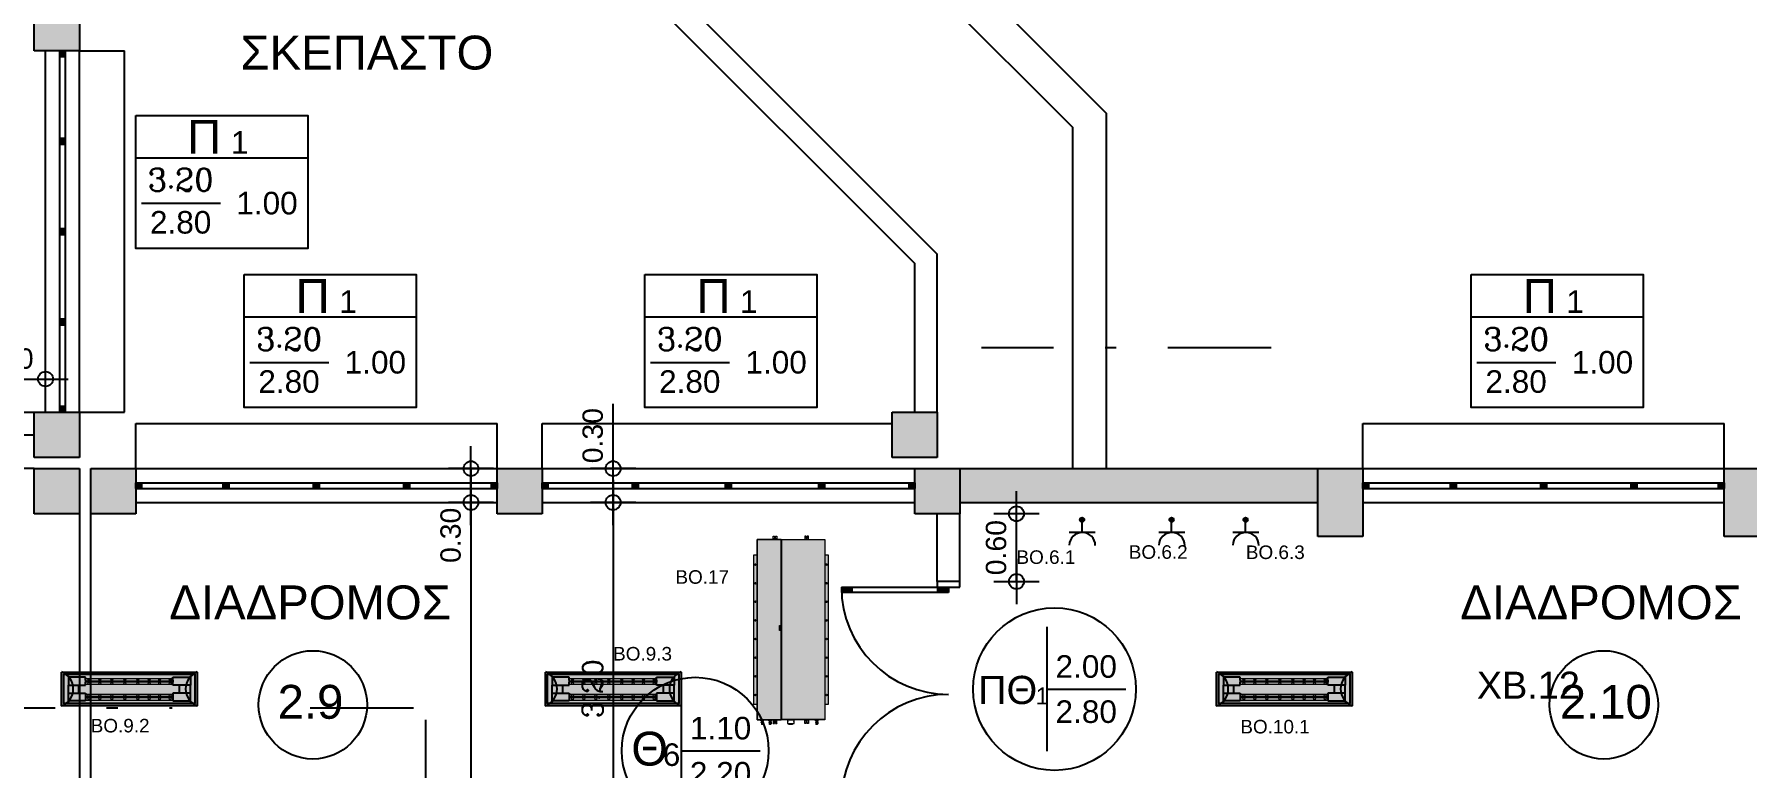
# Model space of a CAD drawing. Header units: metres. Extents: x 0 to 132, y -109 to 310.
# Drawn here: x 32.82 to 47.99, y 182.62 to 189.12 of the extents above; entities that cross this region are included whole.
import ezdxf
from ezdxf.enums import TextEntityAlignment as Align

# ---------------------------------------------------------------- set-up
doc = ezdxf.new("R2010")
doc.units = ezdxf.units.M
doc.header["$LTSCALE"] = 0.036
doc.linetypes.add('DASHDOTX2', pattern=[50.8, 25.4, -12.7, 0, -12.7])
doc.layers.get('0').update_dxf_attribs({"color": 252})
doc.layers.get('Defpoints').update_dxf_attribs({"color": 252})
for name, color, linetype in [('arxitektonika', 254, 'Continuous'), ('DIMBLK', 252, 'Continuous'), ('electext', 20, 'Continuous'), ('HLEK-SYMBOL', 3, 'Continuous'), ('HLEK_FL001_SYMBOLS', 230, 'Continuous'), ('mihanologika text', 20, 'Continuous'), ('Parathira', 252, 'Continuous')]:
    doc.layers.add(name, color=color, linetype=linetype)
doc.layers.add('axel', color=170, linetype='Continuous', lineweight=0)
doc.styles.add('COMU-N', font='arial.ttf')
doc.styles.get("Standard").update_dxf_attribs({"font": 'arial.ttf'})
doc.dimstyles.new('CADWDOT', dxfattribs={"dimscale": 0.1, "dimtxt": 1.8, "dimasz": 0.08, "dimexe": 2, "dimexo": 0, "dimgap": 0.09, "dimtad": 0, "dimrnd": 0.001, "dimzin": 0, "dimdsep": 46, "dimtxsty": 'Standard', "dimblk1": 'ARTDIM', "dimblk2": 'ARTDIM', "dimsah": 1, "dimcen": 0.09, "dimdle": 0.05, "dimse1": 1, "dimse2": 1, "dimadec": 0, "dimazin": 0, "dimtfac": 1, "dimtmove": 0, "dimatfit": 3, "dimldrblk": 'ARTDIM', "dimfxl": 2, "dimtvp": 0.9999, "dimtolj": 1, "dimtzin": 0, "dimarcsym": 0})

# ---------------------------------------------------------------- blocks, each defined once
blk = doc.blocks.new('A$C3B123C8E')
at = {"layer": 'Parathira'}
for p, q in [((0, 0), (0, -0.05)), ((0.2, -0.05), (0.2, 0)), ((-0.85, -0.05), (0.1, -0.05)), ((-0.755, -0.059), (-0.85, -0.059)), ((-0.755, -0.069), (-0.85, -0.069)), ((-0.755, -0.079), (-0.85, -0.079)), ((-0.755, -0.088), (-0.849, -0.088)), ((0.1, -0.098), (-0.849, -0.098)), ((-0.755, -0.098), (-0.755, -0.05)), ((0, -0.05), (0.2, -0.05)), ((0.005, -0.098), (0.005, -0.05)), ((0.1, -0.059), (0.005, -0.059)), ((0.1, -0.069), (0.005, -0.069)), ((0.1, -0.079), (0.005, -0.079)), ((0.1, -0.088), (0.005, -0.088)), ((0.1, -0.05), (0.1, -0.098)), ((-0.755, -1.922), (-0.85, -1.922)), ((-0.755, -1.931), (-0.85, -1.931)), ((-0.755, -1.941), (-0.85, -1.941)), ((-0.85, -1.95), (0.1, -1.95)), ((0.1, -1.903), (-0.849, -1.903)), ((-0.755, -1.912), (-0.849, -1.912)), ((-0.755, -1.903), (-0.755, -1.95)), ((0, -1.95), (0.2, -1.95)), ((0, -2), (0, -1.95)), ((0.005, -1.903), (0.005, -1.95)), ((0.1, -1.912), (0.005, -1.912)), ((0.1, -1.922), (0.005, -1.922)), ((0.1, -1.931), (0.005, -1.931)), ((0.1, -1.941), (0.005, -1.941)), ((0.1, -1.95), (0.1, -1.903)), ((0.2, -1.95), (0.2, -2))]:
    blk.add_line(p, q, dxfattribs=at)
for centre, start, end in [((0.1, -0.05), 180, 270), ((0.1, -1.95), 90, 180)]:
    blk.add_arc(centre, 0.95, start, end, dxfattribs=at)
blk = doc.blocks.new('A$C3D465094')
at = {"layer": 'Parathira'}
for p, q in [((0.175, 0), (0.175, -3.2)), ((0.225, 0), (0.175, 0)), ((0.175, 0), (0.175, -0.05)), ((0.185, 0), (0.185, -0.05)), ((0.195, 0), (0.195, -0.05)), ((0.205, 0), (0.205, -0.05)), ((0.215, 0), (0.215, -0.05)), ((0.225, 0), (0.225, -3.2)), ((0.225, -0.05), (0.225, 0)), ((0.175, -0.05), (0.225, -0.05)), ((0.225, -0.775), (0.175, -0.775)), ((0.175, -0.775), (0.175, -0.825)), ((0.175, -0.825), (0.225, -0.825)), ((0.185, -0.775), (0.185, -0.825)), ((0.195, -0.775), (0.195, -0.825)), ((0.205, -0.775), (0.205, -0.825)), ((0.215, -0.775), (0.215, -0.825)), ((0.225, -0.825), (0.225, -0.775)), ((0.225, -1.575), (0.175, -1.575)), ((0.175, -1.575), (0.175, -1.625)), ((0.175, -1.625), (0.225, -1.625)), ((0.185, -1.575), (0.185, -1.625)), ((0.195, -1.575), (0.195, -1.625)), ((0.205, -1.575), (0.205, -1.625)), ((0.215, -1.575), (0.215, -1.625)), ((0.225, -1.625), (0.225, -1.575)), ((0.225, -2.375), (0.175, -2.375)), ((0.175, -2.375), (0.175, -2.425)), ((0.175, -2.425), (0.225, -2.425)), ((0.185, -2.375), (0.185, -2.425)), ((0.195, -2.375), (0.195, -2.425)), ((0.205, -2.375), (0.205, -2.425)), ((0.215, -2.375), (0.215, -2.425)), ((0.225, -2.425), (0.225, -2.375)), ((0.225, -3.15), (0.175, -3.15)), ((0.175, -3.15), (0.175, -3.2)), ((0.185, -3.15), (0.185, -3.2)), ((0.195, -3.15), (0.195, -3.2)), ((0.205, -3.15), (0.205, -3.2)), ((0.215, -3.15), (0.215, -3.2)), ((0.225, -3.2), (0.225, -3.15)), ((0.175, -3.2), (0.225, -3.2))]:
    blk.add_line(p, q, dxfattribs=at)
blk = doc.blocks.new('ARTDIM')
at = {"layer": 'DIMBLK'}
for p, q in [((0, -24.9975), (0, 24.9975)), ((-24.9975, 0), (24.9975, 0))]:
    blk.add_line(p, q, dxfattribs=at)
blk.add_circle((0, 0), 8.25, dxfattribs=at)
blk = doc.blocks.new('*D729')
at = {"layer": 'arxitektonika', "color": 0, "lineweight": -2}
for p, q in [((36.687, 185.264), (36.687, 184.98)), ((36.687, 184.972), (36.687, 184.398))]:
    blk.add_line(p, q, dxfattribs=at)
at = {"layer": 'Defpoints', "color": 0, "transparency": 16777216}
for p in [(37.171, 185.272), (36.687, 184.972), (37.171, 184.972)]:
    blk.add_point(p, dxfattribs=at)
at = {"layer": 'arxitektonika', "color": 0, "lineweight": -2, "xscale": 0.008, "yscale": 0.008, "zscale": 0.008}
for p, rotation in [((36.687, 185.272), 90), ((36.687, 184.972), 270)]:
    blk.add_blockref('ARTDIM', p, dxfattribs=dict(at, rotation=rotation))
at = {"layer": 'arxitektonika', "color": 0, "insert": (36.507, 184.681), "char_height": 0.18, "attachment_point": 5, "rotation": 90}
blk.add_mtext('\\A1;0.30', dxfattribs=at)
blk = doc.blocks.new('*D730')
at = {"layer": 'arxitektonika', "color": 0, "lineweight": -2}
blk.add_line((36.687, 184.964), (36.687, 179.08), dxfattribs=at)
at = {"layer": 'Defpoints', "color": 0, "transparency": 16777216}
for p in [(37.171, 184.972), (36.687, 179.072), (37.171, 179.072)]:
    blk.add_point(p, dxfattribs=at)
at = {"layer": 'arxitektonika', "color": 0, "lineweight": -2, "xscale": 0.008, "yscale": 0.008, "zscale": 0.008}
for p, rotation in [((36.687, 184.972), 90), ((36.687, 179.072), 270)]:
    blk.add_blockref('ARTDIM', p, dxfattribs=dict(at, rotation=rotation))
at = {"layer": 'arxitektonika', "color": 0, "insert": (36.507, 182.022), "char_height": 0.18, "attachment_point": 5, "rotation": 90}
blk.add_mtext('\\A1;{\\Fcomplex.shx;5.80}', dxfattribs=at)
blk = doc.blocks.new('*D752')
at = {"layer": 'arxitektonika', "color": 0, "lineweight": -2}
for p, q in [((37.946, 185.272), (37.946, 185.847)), ((37.946, 184.98), (37.946, 185.264))]:
    blk.add_line(p, q, dxfattribs=at)
at = {"layer": 'Defpoints', "color": 0, "transparency": 16777216}
for p in [(37.946, 185.272), (38.968, 185.272), (38.968, 184.972)]:
    blk.add_point(p, dxfattribs=at)
at = {"layer": 'arxitektonika', "color": 0, "lineweight": -2, "xscale": 0.008, "yscale": 0.008, "zscale": 0.008}
for p, rotation in [((37.946, 185.272), 90), ((37.946, 184.972), 270)]:
    blk.add_blockref('ARTDIM', p, dxfattribs=dict(at, rotation=rotation))
at = {"layer": 'arxitektonika', "color": 0, "insert": (37.766, 185.564), "char_height": 0.18, "attachment_point": 5, "rotation": 90}
blk.add_mtext('\\A1;0.30', dxfattribs=at)
blk = doc.blocks.new('*D753')
at = {"layer": 'arxitektonika', "color": 0, "lineweight": -2}
blk.add_line((37.946, 184.964), (37.946, 181.68), dxfattribs=at)
at = {"layer": 'Defpoints', "color": 0, "transparency": 16777216}
for p in [(38.968, 184.972), (37.946, 181.672), (38.918, 181.672)]:
    blk.add_point(p, dxfattribs=at)
at = {"layer": 'arxitektonika', "color": 0, "lineweight": -2, "xscale": 0.008, "yscale": 0.008, "zscale": 0.008}
for p, rotation in [((37.946, 184.972), 90), ((37.946, 181.672), 270)]:
    blk.add_blockref('ARTDIM', p, dxfattribs=dict(at, rotation=rotation))
at = {"layer": 'arxitektonika', "color": 0, "insert": (37.766, 183.322), "char_height": 0.18, "attachment_point": 5, "rotation": 90}
blk.add_mtext('\\A1;{\\Fcomplex.shx;3.20}', dxfattribs=at)
blk = doc.blocks.new('*D766')
at = {"layer": 'arxitektonika', "color": 0, "lineweight": -2}
blk.add_line((32.226, 186.066), (32.91, 186.066), dxfattribs=at)
at = {"layer": 'Defpoints', "color": 0, "transparency": 16777216}
for p in [(32.918, 186.066), (32.218, 185.739), (32.918, 185.739)]:
    blk.add_point(p, dxfattribs=at)
at = {"layer": 'arxitektonika', "color": 0, "lineweight": -2, "xscale": 0.008, "yscale": 0.008, "zscale": 0.008, "rotation": 180}
blk.add_blockref('ARTDIM', (32.218, 186.066), dxfattribs=at)
at = {"layer": 'arxitektonika', "color": 0, "lineweight": -2, "xscale": 0.008, "yscale": 0.008, "zscale": 0.008}
blk.add_blockref('ARTDIM', (32.918, 186.066), dxfattribs=at)
at = {"layer": 'arxitektonika', "color": 0, "insert": (32.568, 186.246), "char_height": 0.18, "attachment_point": 5}
blk.add_mtext('\\A1;0.70', dxfattribs=at)
blk = doc.blocks.new('*D775')
at = {"layer": 'arxitektonika', "color": 0, "lineweight": -2}
blk.add_line((41.519, 184.28), (41.519, 184.864), dxfattribs=at)
at = {"layer": 'Defpoints', "color": 0, "transparency": 16777216}
for p in [(41.018, 184.872), (41.519, 184.872), (41.018, 184.272)]:
    blk.add_point(p, dxfattribs=at)
at = {"layer": 'arxitektonika', "color": 0, "lineweight": -2, "xscale": 0.008, "yscale": 0.008, "zscale": 0.008}
for p, rotation in [((41.519, 184.872), 90), ((41.519, 184.272), 270)]:
    blk.add_blockref('ARTDIM', p, dxfattribs=dict(at, rotation=rotation))
at = {"layer": 'arxitektonika', "color": 0, "insert": (41.339, 184.572), "char_height": 0.18, "attachment_point": 5, "rotation": 90}
blk.add_mtext('\\A1;0.60', dxfattribs=at)
blk = doc.blocks.new('gJ6_a14')
at = {"linetype": 'Continuous'}
for p, q in [((-0.1176, 0.1119), (0.113, 0.1119)), ((0, 0.1119), (0, 0))]:
    blk.add_line(p, q, dxfattribs=at)
blk.add_arc((-0.0023, 0.2279), 0.1153, 180, 358.95657, dxfattribs=at)
blk = doc.blocks.new('*X789')
at = {"color": 0}
for p, q in [((15.598, 2.587), (15.737, 2.727)), ((15.598, 2.622), (15.702, 2.727)), ((15.601, 2.607), (15.609, 2.616)), ((15.604, 2.646), (15.605, 2.647)), ((15.605, 2.559), (15.765, 2.719)), ((15.605, 2.577), (15.614, 2.585)), ((15.609, 2.652), (15.618, 2.66)), ((15.611, 2.547), (15.618, 2.554)), ((15.614, 2.621), (15.623, 2.63)), ((15.617, 2.536), (15.789, 2.707)), ((15.618, 2.59), (15.627, 2.599)), ((15.623, 2.665), (15.631, 2.674)), ((15.623, 2.559), (15.631, 2.568)), ((15.627, 2.634), (15.636, 2.643)), ((15.627, 2.528), (15.636, 2.537)), ((15.631, 2.603), (15.64, 2.612)), ((15.633, 2.516), (15.808, 2.691)), ((15.636, 2.678), (15.645, 2.687)), ((15.636, 2.572), (15.645, 2.581)), ((15.64, 2.647), (15.649, 2.656)), ((15.64, 2.541), (15.649, 2.55)), ((15.645, 2.616), (15.654, 2.625)), ((15.645, 2.51), (15.654, 2.519)), ((15.649, 2.691), (15.658, 2.7)), ((15.649, 2.585), (15.658, 2.594)), ((15.653, 2.501), (15.824, 2.672)), ((15.654, 2.66), (15.662, 2.669)), ((15.654, 2.554), (15.662, 2.563)), ((15.658, 2.63), (15.667, 2.638)), ((15.658, 2.523), (15.667, 2.532)), ((15.662, 2.705), (15.671, 2.714)), ((15.662, 2.599), (15.671, 2.607)), ((15.664, 2.494), (15.671, 2.501)), ((15.667, 2.674), (15.676, 2.683)), ((15.667, 2.568), (15.676, 2.577)), ((15.671, 2.643), (15.68, 2.652)), ((15.671, 2.537), (15.68, 2.546)), ((15.676, 2.718), (15.678, 2.721)), ((15.676, 2.489), (15.836, 2.648)), ((15.676, 2.612), (15.685, 2.621)), ((15.676, 2.506), (15.685, 2.515)), ((15.68, 2.687), (15.689, 2.696)), ((15.68, 2.581), (15.689, 2.59)), ((15.685, 2.656), (15.693, 2.665)), ((15.685, 2.55), (15.693, 2.559)), ((15.689, 2.625), (15.698, 2.634)), ((15.689, 2.519), (15.698, 2.528)), ((15.693, 2.7), (15.702, 2.709)), ((15.693, 2.594), (15.702, 2.603)), ((15.693, 2.488), (15.702, 2.497)), ((15.698, 2.669), (15.707, 2.678)), ((15.698, 2.563), (15.707, 2.572)), ((15.702, 2.638), (15.711, 2.647)), ((15.702, 2.532), (15.711, 2.541)), ((15.705, 2.482), (15.843, 2.62)), ((15.707, 2.714), (15.715, 2.722)), ((15.707, 2.607), (15.715, 2.616)), ((15.707, 2.501), (15.715, 2.51)), ((15.711, 2.683), (15.72, 2.691)), ((15.711, 2.577), (15.72, 2.585)), ((15.715, 2.652), (15.724, 2.66)), ((15.715, 2.546), (15.724, 2.554)), ((15.72, 2.727), (15.721, 2.728)), ((15.72, 2.621), (15.729, 2.63)), ((15.72, 2.515), (15.729, 2.523)), ((15.724, 2.696), (15.733, 2.705)), ((15.724, 2.59), (15.733, 2.599)), ((15.724, 2.484), (15.733, 2.493)), ((15.729, 2.665), (15.738, 2.674)), ((15.729, 2.559), (15.738, 2.568)), ((15.733, 2.634), (15.742, 2.643)), ((15.733, 2.528), (15.742, 2.537)), ((15.738, 2.709), (15.746, 2.718)), ((15.738, 2.603), (15.746, 2.612)), ((15.738, 2.497), (15.746, 2.506)), ((15.741, 2.482), (15.842, 2.584)), ((15.742, 2.678), (15.751, 2.687)), ((15.742, 2.572), (15.751, 2.581)), ((15.746, 2.647), (15.755, 2.656)), ((15.746, 2.541), (15.755, 2.55)), ((15.751, 2.722), (15.752, 2.724)), ((15.751, 2.616), (15.76, 2.625)), ((15.751, 2.51), (15.76, 2.519)), ((15.755, 2.691), (15.764, 2.7)), ((15.755, 2.585), (15.764, 2.594)), ((15.76, 2.66), (15.768, 2.669)), ((15.76, 2.554), (15.768, 2.563)), ((15.764, 2.63), (15.773, 2.638)), ((15.764, 2.523), (15.773, 2.532)), ((15.768, 2.705), (15.777, 2.714)), ((15.768, 2.599), (15.777, 2.607)), ((15.768, 2.493), (15.777, 2.501)), ((15.773, 2.674), (15.782, 2.683)), ((15.773, 2.568), (15.782, 2.577)), ((15.777, 2.643), (15.786, 2.652)), ((15.777, 2.537), (15.786, 2.546)), ((15.782, 2.612), (15.791, 2.621)), ((15.782, 2.506), (15.791, 2.515)), ((15.786, 2.687), (15.795, 2.696)), ((15.786, 2.581), (15.795, 2.59)), ((15.791, 2.656), (15.799, 2.665)), ((15.791, 2.55), (15.799, 2.559)), ((15.795, 2.625), (15.804, 2.634)), ((15.795, 2.519), (15.804, 2.528)), ((15.799, 2.594), (15.808, 2.603)), ((15.804, 2.669), (15.813, 2.678)), ((15.804, 2.563), (15.813, 2.572)), ((15.808, 2.638), (15.817, 2.647)), ((15.808, 2.532), (15.817, 2.541)), ((15.813, 2.607), (15.822, 2.616)), ((15.817, 2.577), (15.826, 2.585)), ((15.822, 2.652), (15.83, 2.66)), ((15.822, 2.546), (15.83, 2.554)), ((15.826, 2.621), (15.835, 2.63)), ((15.83, 2.59), (15.839, 2.599)), ((15.835, 2.559), (15.835, 2.56)), ((15.839, 2.634), (15.84, 2.635)), ((15.844, 2.603), (15.844, 2.603))]:
    blk.add_line(p, q, dxfattribs=at)
blk = doc.blocks.new('GJ6_A78')
at = {"layer": 'HLEK-SYMBOL', "color": 0, "linetype": 'Continuous'}
blk.add_circle((0, 0), 0.0989, dxfattribs=at)
at = {"layer": 'HLEK-SYMBOL', "color": 0, "xscale": 0.8, "yscale": 0.8, "zscale": 0.8}
blk.add_blockref('*X789', (-12.576, -2.084), dxfattribs=at)
blk = doc.blocks.new('priza')
at = {"layer": 'HLEK_FL001_SYMBOLS', "rotation": 180}
blk.add_blockref('gJ6_a14', (87.4, -100.495), dxfattribs=at)
at = {"layer": 'HLEK_FL001_SYMBOLS', "xscale": 0.1951472641207488, "yscale": 0.1951472641207488, "zscale": 0.1951472641207488}
blk.add_blockref('GJ6_A78', (87.4, -100.495), dxfattribs=at)
blk = doc.blocks.new('led 2x32W 1200x300mm aplo')
at = {"layer": 'HLEK_FL001_SYMBOLS', "linetype": 'Continuous', "lineweight": 0}
h = blk.add_hatch(color=256, dxfattribs=at)
h.dxf.hatch_style = 1
h.paths.add_polyline_path([(45.096, 61.906), (45.096, 61.606), (46.298, 61.606), (46.298, 61.906)])
h.paths.add_polyline_path([(46.278, 61.886), (46.278, 61.626), (45.116, 61.626), (45.116, 61.886)], flags=16)
h = blk.add_hatch(color=21, dxfattribs=at)
h.dxf.hatch_style = 1
h.paths.add_polyline_path([(45.116, 61.626), (46.278, 61.626), (46.278, 61.886), (45.116, 61.886)])
at = {"layer": 'HLEK_FL001_SYMBOLS'}
for p, q in [((45.307, 61.86), (45.157, 61.86)), ((45.157, 61.86), (45.157, 61.79)), ((45.157, 61.79), (45.307, 61.79)), ((45.157, 61.72), (45.157, 61.79)), ((45.247, 61.79), (45.247, 61.72)), ((45.307, 61.835), (45.307, 61.86)), ((45.307, 61.835), (45.307, 61.815)), ((45.307, 61.79), (45.307, 61.815)), ((46.081, 61.86), (46.237, 61.86)), ((46.081, 61.835), (46.081, 61.86)), ((46.081, 61.835), (46.081, 61.815)), ((46.081, 61.79), (46.081, 61.815)), ((46.237, 61.79), (46.081, 61.79)), ((46.139, 61.79), (46.139, 61.72)), ((46.237, 61.86), (46.237, 61.79)), ((46.237, 61.72), (46.237, 61.79)), ((45.157, 61.65), (45.157, 61.72)), ((45.157, 61.72), (45.307, 61.72)), ((45.307, 61.65), (45.157, 61.65)), ((45.307, 61.72), (45.307, 61.695)), ((45.307, 61.695), (45.307, 61.675)), ((45.307, 61.675), (45.307, 61.65)), ((46.081, 61.72), (46.081, 61.695)), ((46.237, 61.72), (46.081, 61.72)), ((46.081, 61.695), (46.081, 61.675)), ((46.081, 61.675), (46.081, 61.65)), ((46.081, 61.65), (46.237, 61.65)), ((46.237, 61.65), (46.237, 61.72))]:
    blk.add_line(p, q, dxfattribs=at)
at = {"layer": 'HLEK_FL001_SYMBOLS', "linetype": 'Continuous', "lineweight": 0}
for p, q in [((45.307, 61.85), (46.081, 61.85)), ((45.307, 61.829), (46.081, 61.829)), ((45.307, 61.818), (46.081, 61.818)), ((45.307, 61.797), (46.081, 61.797)), ((45.307, 61.711), (46.081, 61.711)), ((45.307, 61.691), (46.081, 61.691)), ((45.307, 61.679), (46.081, 61.679)), ((45.307, 61.658), (46.081, 61.658))]:
    blk.add_line(p, q, dxfattribs=at)
at = {"layer": 'HLEK_FL001_SYMBOLS'}
for points in [[(45.096, 61.906), (46.298, 61.906), (46.298, 61.606), (45.096, 61.606)], [(45.116, 61.886), (46.278, 61.886), (46.278, 61.626), (45.116, 61.626)]]:
    blk.add_lwpolyline(points, close=True, dxfattribs=at)
at = {"layer": 'HLEK_FL001_SYMBOLS', "linetype": 'Continuous', "lineweight": 0}
for centre in [(45.337, 61.838), (45.337, 61.808), (45.436, 61.838), (45.436, 61.808), (45.542, 61.838), (45.542, 61.808), (45.657, 61.838), (45.657, 61.808), (45.772, 61.838), (45.772, 61.808), (45.873, 61.838), (45.873, 61.808), (45.965, 61.838), (45.965, 61.808), (46.059, 61.838), (46.059, 61.808), (45.337, 61.7), (45.337, 61.669), (45.436, 61.7), (45.436, 61.669), (45.542, 61.7), (45.542, 61.669), (45.657, 61.7), (45.657, 61.669), (45.772, 61.7), (45.772, 61.669), (45.873, 61.7), (45.873, 61.669), (45.965, 61.7), (45.965, 61.669), (46.059, 61.7), (46.059, 61.669)]:
    blk.add_circle(centre, 0.00855, dxfattribs=at)
at = {"layer": 'HLEK_FL001_SYMBOLS'}
for centre, start, end in [((45.039, 61.756), 290.9764, 69.0236), ((46.356, 61.756), 110.9764, 249.0236)]:
    blk.add_arc(centre, 0.161, start, end, dxfattribs=at)
blk = doc.blocks.new('A$C5A126718')
at = {"layer": 'axel'}
for p, q in [((-0.032, 0.034), (-0.032, 0.032)), ((-0.03, 0.034), (-0.032, 0.034)), ((-0.032, 0.032), (-0.032, 0.024)), ((-0.032, 0.032), (-0.03, 0.032)), ((-0.032, 0.024), (-0.03, 0.024)), ((-0.032, 0.024), (-0.032, 0.021)), ((-0.03, 0.021), (-0.032, 0.021)), ((-0.03, 0.013), (-0.032, 0.013)), ((-0.032, 0.013), (-0.032, 0.011)), ((-0.032, 0.011), (-0.03, 0.011)), ((-0.032, 0.011), (-0.032, 0.002)), ((-0.032, 0.002), (-0.03, 0.002)), ((-0.032, 0.002), (-0.032, 0)), ((-0.03, 0), (-0.032, 0)), ((-0.001, 0.034), (-0.03, 0.034)), ((-0.03, 0.034), (-0.03, 0.032)), ((-0.03, 0.032), (-0.03, 0.024)), ((-0.03, 0.024), (-0.03, 0.021)), ((-0.03, 0.021), (-0.013, 0.021)), ((-0.03, 0.013), (-0.03, 0.011)), ((-0.013, 0.013), (-0.03, 0.013)), ((-0.03, 0.011), (-0.03, 0.002)), ((-0.03, 0.002), (-0.03, 0)), ((-0.03, 0), (-0.001, 0)), ((-0.001, 0.034), (0, 0.034)), ((-0.001, 0.034), (-0.001, 0.033)), ((-0.001, 0.033), (-0.001, 0.03)), ((-0.001, 0.03), (-0.001, 0.027)), ((-0.001, 0.027), (0, 0.027)), ((-0.001, 0.027), (-0.001, 0.027)), ((-0.001, 0.007), (-0.001, 0.027)), ((-0.001, 0.007), (0, 0.007)), ((-0.001, 0.007), (-0.001, 0.004)), ((-0.001, 0.007), (-0.001, 0.007)), ((-0.001, 0.004), (-0.001, 0.001)), ((-0.001, 0.001), (-0.001, 0)), ((-0.001, 0), (0, 0)), ((0, 0.027), (0, 0.034)), ((0, 0.027), (0, 0.034)), ((0, 0.021), (0, 0.027)), ((0, 0.021), (0, 0.027)), ((0, 0.021), (0, 0.021)), ((0, 0.019), (0, 0.021)), ((0, 0.021), (0, 0.021)), ((0, 0.019), (0, 0.021)), ((0, 0.016), (0, 0.019)), ((0, 0.016), (0, 0.019)), ((0, 0.014), (0, 0.016)), ((0, 0.014), (0, 0.016)), ((0, 0.013), (0, 0.014)), ((0, 0.013), (0, 0.014)), ((0, 0.007), (0, 0.013)), ((0, 0.007), (0, 0.013)), ((0, 0), (0, 0.007)), ((0, 0), (0, 0.007))]:
    blk.add_line(p, q, dxfattribs=at)
blk.add_arc((-0.013, 0.017), 0.00429, 270, 90, dxfattribs=at)
blk = doc.blocks.new('A$C3A54651E')
at = {"layer": 'axel'}
for p, q in [((0.009, 0.023), (0, 0.023)), ((0, 0.023), (0, 0)), ((0.009, 0), (0, 0)), ((0.009, 0), (0.009, 0.023)), ((0.009, 0.017), (0.016, 0.017)), ((0.009, 0.006), (0.016, 0.006)), ((0.016, 0.004), (0.016, 0.019)), ((0.016, 0.019), (0.017, 0.019)), ((0.016, 0.004), (0.017, 0.003)), ((0.017, 0.003), (0.017, 0.019)), ((0.017, 0.019), (0.018, 0.019)), ((0.017, 0.003), (0.018, 0.003)), ((0.018, 0.02), (0.018, 0.02)), ((0.018, 0.02), (0.018, 0.02)), ((0.018, 0.02), (0.018, 0.019)), ((0.018, 0.019), (0.018, 0.015)), ((0.018, 0.015), (0.018, 0.007)), ((0.018, 0.007), (0.018, 0.003)), ((0.018, 0.003), (0.018, 0.003)), ((0.018, 0.003), (0.018, 0.003)), ((0.019, 0.02), (0.025, 0.02)), ((0.019, 0.02), (0.025, 0.02)), ((0.019, 0.011), (0.025, 0.011)), ((0.019, 0.003), (0.025, 0.003)), ((0.026, 0.018), (0.026, 0.02)), ((0.026, 0.02), (0.026, 0.02)), ((0.026, 0.02), (0.026, 0.02)), ((0.026, 0.015), (0.026, 0.018)), ((0.026, 0.018), (0.028, 0.018)), ((0.026, 0.007), (0.026, 0.015)), ((0.026, 0.005), (0.026, 0.007)), ((0.026, 0.003), (0.026, 0.005)), ((0.026, 0.005), (0.028, 0.005)), ((0.026, 0.003), (0.026, 0.003)), ((0.028, 0.019), (0.037, 0.019)), ((0.028, 0.018), (0.028, 0.019)), ((0.028, 0.005), (0.028, 0.018)), ((0.028, 0.003), (0.028, 0.005)), ((0.028, 0.003), (0.037, 0.003)), ((0.037, 0.003), (0.037, 0.019)), ((0.037, 0.019), (0.037, 0.019)), ((0.037, 0.018), (0.037, 0.019)), ((0.037, 0.005), (0.037, 0.018)), ((0.037, 0.018), (0.04, 0.018)), ((0.037, 0.004), (0.037, 0.005)), ((0.037, 0.005), (0.04, 0.005)), ((0.037, 0.004), (0.037, 0.003)), ((0.04, 0.005), (0.04, 0.018)), ((0.042, 0.016), (0.04, 0.018)), ((0.042, 0.007), (0.04, 0.005)), ((0.042, 0.007), (0.042, 0.016))]:
    blk.add_line(p, q, dxfattribs=at)
for points in [[(0.019, 0.02, 0.015295), (0.019, 0.019, 0.017604), (0.019, 0.018), (0.018, 0.017, 0.02245), (0.018, 0.016), (0.018, 0.015)], [(0.018, 0.02, 0.159929), (0.018, 0.02, 0.090191), (0.018, 0.02, 0.0462), (0.018, 0.02, 0.02623), (0.019, 0.02), (0.019, 0.02, 0.013719), (0.019, 0.02, 0.009481), (0.019, 0.02, 0.006867), (0.019, 0.02, 0.005151), (0.019, 0.02)], [(0.019, 0.02, 0.004311), (0.019, 0.02, 0.005535), (0.019, 0.02, 0.007292), (0.019, 0.02, 0.009929), (0.019, 0.02), (0.019, 0.02, 0.019665), (0.018, 0.02, 0.032685), (0.018, 0.02, 0.060642), (0.018, 0.02), (0.018, 0.02)], [(0.018, 0.015, 0.023182), (0.018, 0.014, 0.022013), (0.019, 0.013), (0.019, 0.013, 0.017076), (0.019, 0.011), (0.019, 0.011)], [(0.019, 0.011, 0.016103), (0.019, 0.01, 0.018613), (0.019, 0.009), (0.018, 0.008, 0.023826), (0.018, 0.007), (0.018, 0.007)], [(0.018, 0.007, 0.024647), (0.018, 0.006, 0.023359), (0.019, 0.005), (0.019, 0.004, 0.018023), (0.019, 0.003), (0.019, 0.003)], [(0.019, 0.003, -0.004311), (0.019, 0.003, -0.005535), (0.019, 0.003, -0.007292), (0.019, 0.003, -0.009929), (0.019, 0.003), (0.019, 0.003, -0.019665), (0.018, 0.003, -0.032685), (0.018, 0.003, -0.060642), (0.018, 0.003), (0.018, 0.003)], [(0.025, 0.02, 0.004812), (0.026, 0.02, 0.00636), (0.026, 0.02, 0.008685), (0.026, 0.02, 0.012384), (0.026, 0.02), (0.026, 0.02, 0.023143), (0.026, 0.02, 0.039656), (0.026, 0.02, 0.07579), (0.026, 0.02, 0.144125), (0.026, 0.02)], [(0.026, 0.015, 0.023214), (0.026, 0.016, 0.02204), (0.026, 0.018), (0.026, 0.018, 0.017046), (0.026, 0.019), (0.025, 0.02)], [(0.026, 0.02, 0.102242), (0.026, 0.02, 0.051435), (0.026, 0.02, 0.028507), (0.026, 0.02, 0.01755), (0.026, 0.02), (0.026, 0.02, 0.009159), (0.026, 0.02, 0.006785), (0.026, 0.02, 0.005184), (0.026, 0.02), (0.025, 0.02)], [(0.025, 0.011, 0.01528), (0.026, 0.012, 0.017585), (0.026, 0.013), (0.026, 0.014, 0.022468), (0.026, 0.015), (0.026, 0.015)], [(0.026, 0.007, 0.024685), (0.026, 0.008, 0.023392), (0.026, 0.009), (0.026, 0.009, 0.017988), (0.026, 0.01), (0.025, 0.011)], [(0.025, 0.003, 0.016073), (0.026, 0.004, 0.018575), (0.026, 0.005), (0.026, 0.005, 0.023861), (0.026, 0.006), (0.026, 0.007)], [(0.026, 0.003, -0.102242), (0.026, 0.003, -0.051435), (0.026, 0.003, -0.028507), (0.026, 0.003, -0.01755), (0.026, 0.003), (0.026, 0.003, -0.009159), (0.026, 0.003, -0.006785), (0.026, 0.003, -0.005184), (0.026, 0.003), (0.025, 0.003)]]:
    blk.add_lwpolyline(points, format="xyb", dxfattribs=at)
blk = doc.blocks.new('A$C531E15D6')
at = {"layer": 'axel'}
for p, q in [((0, 0.024), (0, -0.036)), ((0, 0.024), (0.001, 0.024)), ((0.002, 0.024), (0, 0.022)), ((0, 0.006), (0, 0.022)), ((0, 0.013), (0, 0.013)), ((0, 0.011), (0, 0.011)), ((0, 0.007), (0, 0.003)), ((0, 0.007), (0, 0.003)), ((0, -0.006), (0, 0.006)), ((0, 0.006), (0, 0.006)), ((0, -0.006), (0, 0.006)), ((0, 0.003), (0, -0.028)), ((0.001, 0.024), (0.001, 0.024)), ((0.001, 0.024), (0.002, 0.024)), ((0.001, 0.024), (0.001, 0.024)), ((0.002, 0.024), (0.032, 0.024)), ((0.002, 0.024), (0.032, 0.024)), ((0.032, 0.024), (0.034, 0.022)), ((0.034, 0.022), (0.034, 0.013)), ((0.034, 0.022), (0.034, 0.013)), ((0.038, 0.013), (0.034, 0.013)), ((0.034, 0.013), (0.034, -0.025)), ((0.034, 0.013), (0.034, -0.025)), ((0.035, 0.006), (0.034, 0.006)), ((0.035, 0.006), (0.035, -0.006)), ((0.036, 0.01), (0.036, 0.005)), ((0.04, 0.01), (0.036, 0.01)), ((0.036, 0.005), (0.036, 0.004)), ((0.036, 0.005), (0.036, 0.004)), ((0.036, 0.004), (0.036, -0.006)), ((0.036, 0.004), (0.036, -0.006)), ((0.038, 0.013), (0.038, 0.01)), ((0.04, 0.01), (0.04, -0.006)), ((0, -0.018), (0, -0.006)), ((0, -0.018), (0, -0.006)), ((0, -0.034), (0, -0.018)), ((0, -0.018), (0, -0.018)), ((0, -0.023), (0, -0.023)), ((0, -0.025), (0, -0.025)), ((0, -0.028), (0, -0.031)), ((0, -0.028), (0, -0.031)), ((0.002, -0.036), (0, -0.034)), ((0, -0.036), (0.002, -0.036)), ((0.032, -0.036), (0.002, -0.036)), ((0.032, -0.036), (0.002, -0.036)), ((0.034, -0.034), (0.032, -0.036)), ((0.035, -0.017), (0.034, -0.017)), ((0.038, -0.024), (0.034, -0.024)), ((0.034, -0.025), (0.034, -0.034)), ((0.034, -0.025), (0.034, -0.034)), ((0.035, -0.006), (0.035, -0.017)), ((0.036, -0.006), (0.036, -0.016)), ((0.036, -0.006), (0.036, -0.016)), ((0.036, -0.016), (0.036, -0.022)), ((0.036, -0.016), (0.036, -0.016)), ((0.036, -0.016), (0.036, -0.016)), ((0.04, -0.022), (0.036, -0.022)), ((0.038, -0.024), (0.038, -0.022)), ((0.04, -0.006), (0.04, -0.022))]:
    blk.add_line(p, q, dxfattribs=at)
for centre, radius in [((0.017, 0.02), 0.00214), ((0.017, 0.02), 0.00111), ((0.017, -0.032), 0.00214), ((0.017, -0.032), 0.00111)]:
    blk.add_circle(centre, radius, dxfattribs=at)
for centre, radius, start, end in [((0.032, 0.022), 0.00214, 0, 90), ((0.035, 0.005), 0.00107, 0, 89.5416), ((0.032, -0.034), 0.00214, 270, 0), ((0.035, -0.016), 0.00107, 270.4584, 0)]:
    blk.add_arc(centre, radius, start, end, dxfattribs=at)
blk = doc.blocks.new('FCU 10 KANALATO')
at = {"layer": 'axel'}
for color, points in [(150, [(47986.674, 13560.163), (47986.674, 13560.021), (47986.675, 13560.021), (47986.675, 13560.013), (47986.675, 13560.007), (47986.675, 13560.007), (47986.675, 13560.002), (47986.675, 13559.993), (47986.675, 13559.986), (47986.674, 13559.986), (47986.674, 13559.782), (47987.779, 13559.782), (47988.267, 13559.782), (47988.267, 13559.782), (47988.27, 13559.782), (47988.27, 13560.163)]), (151, [(47988.271, 13559.565), (47988.271, 13559.598), (47988.271, 13559.598), (47988.271, 13559.621), (47988.271, 13559.621), (47988.271, 13559.668), (47988.271, 13559.668), (47988.271, 13559.691), (47988.271, 13559.691), (47988.271, 13559.706), (47988.271, 13559.706), (47988.271, 13559.713), (47988.271, 13559.719), (47988.271, 13559.72), (47988.271, 13559.725), (47988.271, 13559.733), (47988.271, 13559.74), (47988.271, 13559.74), (47988.271, 13559.778), (47987.48, 13559.778), (47987.48, 13559.764), (47987.436, 13559.764), (47987.436, 13559.778), (47986.674, 13559.778), (47986.674, 13559.74), (47986.675, 13559.74), (47986.675, 13559.733), (47986.675, 13559.727), (47986.675, 13559.722), (47986.675, 13559.719), (47986.675, 13559.713), (47986.675, 13559.706), (47986.674, 13559.706), (47986.674, 13559.565)])]:
    blk.add_hatch(color=color, dxfattribs=at).paths.add_polyline_path(points)
h = blk.add_hatch(color=211, dxfattribs=at)
h.paths.add_polyline_path([(47988.134, 13560.164), (47988.134, 13560.197), (47986.814, 13560.197), (47986.814, 13560.164)])
h.paths.add_polyline_path([(47987.556, 13560.188, -1), (47987.556, 13560.173, -1)], flags=16)
h.paths.add_polyline_path([(47987.391, 13560.173, -1), (47987.391, 13560.188, -1)], flags=16)
h.paths.add_polyline_path([(47987.721, 13560.188, -1), (47987.721, 13560.173, -1)], flags=16)
h.paths.add_polyline_path([(47987.226, 13560.173, -1), (47987.226, 13560.188, -1)], flags=16)
h.paths.add_polyline_path([(47987.886, 13560.188, -1), (47987.886, 13560.173, -1)], flags=16)
h.paths.add_polyline_path([(47987.061, 13560.173, -1), (47987.061, 13560.188, -1)], flags=16)
h.paths.add_polyline_path([(47988.051, 13560.188, -1), (47988.051, 13560.173, -1)], flags=16)
h.paths.add_polyline_path([(47986.896, 13560.173, -1), (47986.896, 13560.188, -1)], flags=16)
h = blk.add_hatch(color=211, dxfattribs=at)
h.paths.add_polyline_path([(47988.134, 13559.533), (47988.134, 13559.566), (47986.814, 13559.566), (47986.814, 13559.533)])
h.paths.add_polyline_path([(47987.556, 13559.557, -1), (47987.556, 13559.542, -1)], flags=16)
h.paths.add_polyline_path([(47987.391, 13559.542, -1), (47987.391, 13559.557, -1)], flags=16)
h.paths.add_polyline_path([(47987.721, 13559.557, -1), (47987.721, 13559.542, -1)], flags=16)
h.paths.add_polyline_path([(47987.226, 13559.542, -1), (47987.226, 13559.557, -1)], flags=16)
h.paths.add_polyline_path([(47987.886, 13559.557, -1), (47987.886, 13559.542, -1)], flags=16)
h.paths.add_polyline_path([(47987.061, 13559.542, -1), (47987.061, 13559.557, -1)], flags=16)
h.paths.add_polyline_path([(47988.051, 13559.557, -1), (47988.051, 13559.542, -1)], flags=16)
h.paths.add_polyline_path([(47986.896, 13559.542, -1), (47986.896, 13559.557, -1)], flags=16)
for p, q in [((47986.674, 13559.782), (47987.779, 13559.782)), ((47986.674, 13559.78), (47987.782, 13559.78)), ((47986.674, 13559.78), (47987.779, 13559.78)), ((47987.735, 13559.778), (47986.674, 13559.778)), ((47987.436, 13559.778), (47987.436, 13559.78)), ((47987.436, 13559.764), (47987.436, 13559.778)), ((47987.436, 13559.766), (47987.48, 13559.766)), ((47987.48, 13559.764), (47987.436, 13559.764)), ((47987.48, 13559.778), (47987.48, 13559.78)), ((47987.48, 13559.778), (47987.48, 13559.764)), ((47988.271, 13559.778), (47987.733, 13559.778)), ((47987.779, 13559.782), (47988.267, 13559.782)), ((47987.779, 13559.78), (47988.271, 13559.78)), ((47987.779, 13559.78), (47988.271, 13559.78))]:
    blk.add_line(p, q, dxfattribs=at)
for points in [[(47986.674, 13560.163), (47988.27, 13560.163), (47988.27, 13559.782), (47986.674, 13559.782)], [(47986.674, 13560.163), (47988.271, 13560.163), (47988.271, 13559.565), (47986.674, 13559.565)], [(47986.674, 13559.565), (47988.271, 13559.565), (47988.271, 13559.778), (47986.674, 13559.778)]]:
    blk.add_lwpolyline(points, close=True, dxfattribs=at)
at = {"layer": 'axel', "linetype": 'Continuous'}
for points in [[(47986.814, 13560.164), (47988.134, 13560.164), (47988.134, 13560.197), (47986.814, 13560.197)], [(47986.814, 13559.533), (47988.134, 13559.533), (47988.134, 13559.566), (47986.814, 13559.566)]]:
    blk.add_lwpolyline(points, close=True, dxfattribs=at)
for centre in [(47986.896, 13560.18), (47987.061, 13560.18), (47987.226, 13560.18), (47987.391, 13560.18), (47987.556, 13560.18), (47987.721, 13560.18), (47987.886, 13560.18), (47988.051, 13560.18), (47986.896, 13559.549), (47987.061, 13559.549), (47987.226, 13559.549), (47987.391, 13559.549), (47987.556, 13559.549), (47987.721, 13559.549), (47987.886, 13559.549), (47988.051, 13559.549)]:
    blk.add_circle(centre, 0.00739, dxfattribs=at)
at = {"layer": 'axel'}
blk.add_circle((47987.458, 13559.773), 0.00111, dxfattribs=at)
blk.add_blockref('A$C5A126718', (47986.675, 13559.986))
at = {"xscale": -1, "rotation": 180}
for name, p in [('A$C3A54651E', (47988.271, 13560.104)), ('A$C531E15D6', (47988.271, 13559.857)), ('A$C5A126718', (47986.675, 13559.74)), ('A$C3A54651E', (47988.271, 13559.691)), ('A$C3A54651E', (47988.271, 13559.621))]:
    blk.add_blockref(name, p, dxfattribs=at)
at = {"xscale": -1}
blk.add_blockref('A$C5A126718', (47988.271, 13559.986), dxfattribs=at)
at = {"rotation": 180}
blk.add_blockref('A$C5A126718', (47988.271, 13559.74), dxfattribs=at)

msp = doc.modelspace()

# ---------------------------------------------------------------- hatches: boundary and pattern name
at = {"layer": 'arxitektonika'}
for points in [[(32.818, 188.972), (33.218, 188.972), (33.218, 189.372), (32.818, 189.372)], [(32.818, 185.372), (33.218, 185.372), (33.218, 185.772), (32.818, 185.772)], [(40.418, 185.372), (40.818, 185.372), (40.818, 185.772), (40.418, 185.772)], [(32.818, 184.872), (33.218, 184.872), (33.218, 185.272), (32.818, 185.272)], [(33.318, 184.872), (33.718, 184.872), (33.718, 185.272), (33.318, 185.272)], [(36.918, 184.872), (37.318, 184.872), (37.318, 185.272), (36.918, 185.272)], [(40.618, 184.872), (41.018, 184.872), (41.018, 185.272), (40.618, 185.272)], [(44.188, 184.972), (44.188, 185.272), (41.018, 185.272), (41.018, 184.972)], [(44.188, 184.672), (44.588, 184.672), (44.588, 185.272), (44.188, 185.272)], [(48.188, 185.272), (47.788, 185.272), (47.788, 184.672), (48.188, 184.672)]]:
    msp.add_hatch(color=256, dxfattribs=at).paths.add_polyline_path(points)

# ---------------------------------------------------------------- linework, layer by layer
for p, q in [((36.164, 194.572), (42.318, 188.418)), ((36.039, 194.272), (42.018, 188.294)), ((35.218, 192.772), (40.818, 187.172)), ((35.135, 192.572), (40.618, 187.09)), ((32.818, 188.972), (32.818, 189.372)), ((33.218, 189.372), (33.218, 188.972)), ((33.218, 188.972), (32.818, 188.972)), ((32.918, 185.772), (32.918, 188.972)), ((33.218, 185.772), (33.218, 188.972)), ((33.218, 188.972), (33.618, 188.972)), ((33.618, 185.772), (33.618, 188.972)), ((42.318, 185.272), (42.318, 188.418)), ((42.018, 185.272), (42.018, 188.294)), ((35.242, 188.023), (33.717, 188.023)), ((33.767, 187.623), (34.467, 187.623)), ((40.618, 185.772), (40.618, 187.09)), ((40.818, 185.772), (40.818, 187.172)), ((36.202, 186.613), (34.677, 186.613)), ((39.752, 186.613), (38.227, 186.613)), ((47.072, 186.613), (45.547, 186.613)), ((34.727, 186.213), (35.427, 186.213)), ((38.277, 186.213), (38.977, 186.213)), ((45.597, 186.213), (46.297, 186.213)), ((32.218, 185.772), (32.818, 185.772)), ((32.818, 185.772), (33.218, 185.772)), ((32.818, 185.372), (32.818, 185.772)), ((33.218, 185.772), (33.218, 185.372)), ((33.218, 185.772), (33.618, 185.772)), ((40.418, 185.772), (40.818, 185.772)), ((40.418, 185.372), (40.418, 185.772)), ((40.818, 185.772), (40.818, 185.372)), ((32.218, 185.572), (32.818, 185.572)), ((33.718, 185.672), (36.918, 185.672)), ((33.718, 185.272), (33.718, 185.672)), ((36.918, 185.272), (36.918, 185.672)), ((37.318, 185.672), (40.418, 185.672)), ((37.318, 185.272), (37.318, 185.672)), ((44.588, 185.672), (47.788, 185.672)), ((44.588, 185.272), (44.588, 185.672)), ((47.788, 185.272), (47.788, 185.672)), ((32.818, 185.272), (29.618, 185.272)), ((33.218, 185.372), (32.818, 185.372)), ((32.818, 184.872), (32.818, 185.272)), ((32.818, 185.272), (33.218, 185.272)), ((33.218, 185.272), (33.218, 184.872)), ((33.318, 185.272), (33.718, 185.272)), ((33.318, 184.872), (33.318, 185.272)), ((33.718, 185.272), (33.718, 184.872)), ((33.718, 185.272), (36.918, 185.272)), ((36.918, 184.872), (36.918, 185.272)), ((36.918, 185.272), (37.318, 185.272)), ((37.318, 185.272), (40.618, 185.272)), ((37.318, 185.272), (37.318, 184.872)), ((40.818, 185.372), (40.418, 185.372)), ((40.618, 184.872), (40.618, 185.272)), ((40.618, 185.272), (41.018, 185.272)), ((41.018, 185.272), (41.018, 184.872)), ((41.018, 185.272), (44.188, 185.272)), ((44.188, 185.272), (44.588, 185.272)), ((44.188, 184.672), (44.188, 185.272)), ((44.588, 185.272), (44.588, 184.672)), ((44.588, 185.272), (47.788, 185.272)), ((47.788, 185.272), (48.188, 185.272)), ((47.788, 184.672), (47.788, 185.272)), ((37.318, 185.147), (40.618, 185.147)), ((37.318, 185.097), (37.318, 185.147)), ((37.318, 185.147), (37.368, 185.147)), ((37.318, 185.137), (37.368, 185.137)), ((37.318, 185.127), (37.368, 185.127)), ((37.318, 185.117), (37.368, 185.117)), ((37.318, 185.107), (37.368, 185.107)), ((37.318, 185.097), (40.618, 185.097)), ((37.368, 185.097), (37.318, 185.097)), ((37.368, 185.147), (37.368, 185.097)), ((38.118, 185.097), (38.118, 185.147)), ((38.118, 185.147), (38.168, 185.147)), ((38.118, 185.137), (38.168, 185.137)), ((38.118, 185.127), (38.168, 185.127)), ((38.118, 185.117), (38.168, 185.117)), ((38.118, 185.107), (38.168, 185.107)), ((38.168, 185.097), (38.118, 185.097)), ((38.168, 185.147), (38.168, 185.097)), ((38.943, 185.097), (38.943, 185.147)), ((38.943, 185.147), (38.993, 185.147)), ((38.943, 185.137), (38.993, 185.137)), ((38.943, 185.127), (38.993, 185.127)), ((38.943, 185.117), (38.993, 185.117)), ((38.943, 185.107), (38.993, 185.107)), ((38.993, 185.097), (38.943, 185.097)), ((38.993, 185.147), (38.993, 185.097)), ((39.768, 185.097), (39.768, 185.147)), ((39.768, 185.147), (39.818, 185.147)), ((39.768, 185.137), (39.818, 185.137)), ((39.768, 185.127), (39.818, 185.127)), ((39.768, 185.117), (39.818, 185.117)), ((39.768, 185.107), (39.818, 185.107)), ((39.818, 185.097), (39.768, 185.097)), ((39.818, 185.147), (39.818, 185.097)), ((40.568, 185.097), (40.568, 185.147)), ((40.568, 185.147), (40.618, 185.147)), ((40.568, 185.137), (40.618, 185.137)), ((40.568, 185.127), (40.618, 185.127)), ((40.568, 185.117), (40.618, 185.117)), ((40.568, 185.107), (40.618, 185.107)), ((40.618, 185.097), (40.568, 185.097)), ((40.618, 185.147), (40.618, 185.097)), ((33.718, 184.972), (36.918, 184.972)), ((37.318, 184.972), (40.618, 184.972)), ((41.018, 184.972), (44.188, 184.972)), ((44.588, 184.972), (47.788, 184.972)), ((33.218, 184.872), (32.818, 184.872)), ((33.218, 184.872), (33.218, 181.672)), ((33.718, 184.872), (33.318, 184.872)), ((33.318, 181.672), (33.318, 184.872)), ((37.318, 184.872), (36.918, 184.872)), ((41.018, 184.872), (40.618, 184.872)), ((40.818, 184.272), (40.818, 184.872)), ((41.018, 184.272), (41.018, 184.872)), ((44.588, 184.672), (44.188, 184.672)), ((48.188, 184.672), (47.788, 184.672)), ((41.018, 184.272), (40.818, 184.272)), ((41.787, 183.869), (41.787, 182.769)), ((38.548, 183.323), (38.548, 182.223)), ((41.787, 183.319), (42.487, 183.319)), ((38.548, 182.773), (39.248, 182.773))]:
    msp.add_line(p, q, dxfattribs=at)
at = {"layer": 'arxitektonika', "linetype": 'DASHDOTX2'}
for p, q in [((43.775, 186.342), (41.21, 186.342)), ((32.088, 183.152), (34.04, 183.152)), ((35.262, 183.152), (36.288, 183.152)), ((36.288, 182.131), (36.288, 183.152))]:
    msp.add_line(p, q, dxfattribs=at)
at = {"layer": 'arxitektonika'}
for points in [[(33.717, 188.401), (35.242, 188.401), (35.242, 187.223), (33.717, 187.223), (33.717, 188.401)], [(34.677, 186.991), (36.202, 186.991), (36.202, 185.813), (34.677, 185.813), (34.677, 186.991)], [(38.227, 186.991), (39.752, 186.991), (39.752, 185.813), (38.227, 185.813), (38.227, 186.991)], [(45.547, 186.991), (47.072, 186.991), (47.072, 185.813), (45.547, 185.813), (45.547, 186.991)]]:
    msp.add_lwpolyline(points, dxfattribs=at)
for centre, radius in [((41.856, 183.319), 0.72), ((35.286, 183.179), 0.48), ((46.722, 183.179), 0.48), ((38.673, 182.773), 0.65)]:
    msp.add_circle(centre, radius, dxfattribs=at)

# ---------------------------------------------------------------- block references
for name, p in [('A$C3D465094', (32.868, 188.972)), ('A$C3B123C8E', (40.818, 184.272))]:
    msp.add_blockref(name, p, dxfattribs=at)
at = {"layer": 'arxitektonika', "xscale": -1, "rotation": 90}
for p in [(33.718, 185.322), (44.588, 185.322)]:
    msp.add_blockref('A$C3D465094', p, dxfattribs=at)
at = {"layer": 'axel', "rotation": 270}
msp.add_blockref('FCU 10 KANALATO', (-13520.343, 48171.318), dxfattribs=at)
at = {"layer": 'HLEK_FL001_SYMBOLS'}
for p in [(-45.3, 285.314), (-44.507, 285.314), (-43.851, 285.314)]:
    msp.add_blockref('priza', p, dxfattribs=at)
at = {"layer": 'HLEK_FL001_SYMBOLS', "linetype": 'Continuous', "lineweight": 0}
for p in [(-12.036, 121.564), (-7.75, 121.564), (-1.805, 121.564)]:
    msp.add_blockref('led 2x32W 1200x300mm aplo', p, dxfattribs=at)

# ---------------------------------------------------------------- texts
at = {"layer": 'arxitektonika', "style": 'COMU-N'}
for s, height, p in [('ΣΚΕΠΑΣΤΟ', 0.3, (34.644, 188.808)), ('Π', 0.3, (34.173, 188.062)), ('1', 0.2, (34.56, 188.062)), ('Π', 0.3, (35.133, 186.651)), ('Π', 0.3, (38.683, 186.651)), ('Π', 0.3, (46.003, 186.651)), ('1', 0.2, (35.52, 186.652)), ('1', 0.2, (39.07, 186.652)), ('1', 0.2, (46.39, 186.652)), ('ΔΙΑΔΡΟΜΟΣ', 0.3, (34.015, 183.937)), ('ΔΙΑΔΡΟΜΟΣ', 0.3, (45.451, 183.937)), ('ΠΘ', 0.25, (41.179, 183.186)), ('2.9', 0.3, (34.974, 183.056)), ('1', 0.15, (41.689, 183.183)), ('2.10', 0.3, (46.332, 183.056)), ('Θ', 0.3, (38.107, 182.641)), ('6', 0.2, (38.386, 182.638))]:
    msp.add_text(s, height=height, dxfattribs=at).set_placement(p)
at = {"layer": 'arxitektonika', "linetype": 'ByBlock', "char_height": 0.2, "attachment_point": 5, "style": 'COMU-N'}
for s, insert in [('{\\Fcomplex.shx;3.20}', (34.115, 187.831)), ('1.00', (34.88, 187.623)), ('2.80', (34.115, 187.453)), ('{\\Fcomplex.shx;3.20}', (35.075, 186.42)), ('{\\Fcomplex.shx;3.20}', (38.625, 186.42)), ('{\\Fcomplex.shx;3.20}', (45.945, 186.42)), ('1.00', (35.84, 186.213)), ('1.00', (39.39, 186.213)), ('1.00', (46.71, 186.213)), ('2.80', (35.075, 186.042)), ('2.80', (38.625, 186.042)), ('2.80', (45.945, 186.042))]:
    msp.add_mtext(s, dxfattribs=dict(at, insert=insert))
at = {"layer": 'arxitektonika', "linetype": 'ByBlock', "style": 'COMU-N'}
for tag, text, p in [('2.00', '0.90', (42.137, 183.419)), ('2.80', '2.20', (42.137, 183.019)), ('1.10', '0.90', (38.898, 182.873)), ('2.20', '2.20', (38.898, 182.473))]:
    msp.add_attdef(tag, text=text, height=0.2, dxfattribs=at).set_placement(p, align=Align.CENTER)
at = {"layer": 'electext'}
msp.add_text('XB.12', height=0.24, dxfattribs=at).set_placement((45.597, 183.233))
at = {"layer": 'electext', "char_height": 0.12, "attachment_point": 1}
for s, width, insert in [('BO.17', 0.48029, (38.498, 184.372)), ('BO.9.3', 0.51998, (37.946, 183.692)), ('BO.9.2', 0.32966, (33.318, 183.055)), ('BO.10.1', 0.33651, (43.502, 183.046))]:
    msp.add_mtext_dynamic_manual_height_columns(s, width=width, gutter_width=0.6, heights=[0], dxfattribs=dict(at, insert=insert))
at = {"layer": 'mihanologika text', "char_height": 0.12, "attachment_point": 1}
for s, width, insert in [('BO.6.1', 0.19998, (41.519, 184.548)), ('BO.6.2', 0.26479, (42.514, 184.593)), ('BO.6.3', 0.24909, (43.551, 184.591))]:
    msp.add_mtext_dynamic_manual_height_columns(s, width=width, gutter_width=0.6, heights=[0], dxfattribs=dict(at, insert=insert))

# ---------------------------------------------------------------- dimensions: what is measured, and where the dimension line sits
at = {"layer": 'arxitektonika'}
dim = msp.add_linear_dim(base=(32.918, 186.066), p1=(32.218, 185.739), p2=(32.918, 185.739), dimstyle='CADWDOT', dxfattribs=at)
dim.commit()
dim.dimension.update_dxf_attribs({"geometry": '*D766', "text_midpoint": (32.568, 186.246)})
for base, p1, p2, picture, middle in [((37.946, 185.272), (38.968, 184.972), (38.968, 185.272), '*D752', (37.766, 185.564)), ((36.687, 184.972), (37.171, 185.272), (37.171, 184.972), '*D729', (36.507, 184.681)), ((41.519, 184.872), (41.018, 184.272), (41.018, 184.872), '*D775', (41.339, 184.572))]:
    dim = msp.add_linear_dim(base=base, p1=p1, p2=p2, angle=90, dimstyle='CADWDOT', dxfattribs=at)
    dim.commit()
    dim.dimension.update_dxf_attribs({"geometry": picture, "text_midpoint": middle})
for base, p1, p2, text, picture, middle in [((36.687, 179.072), (37.171, 184.972), (37.171, 179.072), '{\\Fcomplex.shx;5.80}', '*D730', (36.507, 182.022)), ((37.946, 181.672), (38.968, 184.972), (38.918, 181.672), '{\\Fcomplex.shx;3.20}', '*D753', (37.766, 183.322))]:
    dim = msp.add_linear_dim(base=base, p1=p1, p2=p2, angle=90, text=text, dimstyle='CADWDOT', dxfattribs=at)
    dim.commit()
    dim.dimension.update_dxf_attribs({"geometry": picture, "text_midpoint": middle})

doc.saveas('drawing.dxf')
